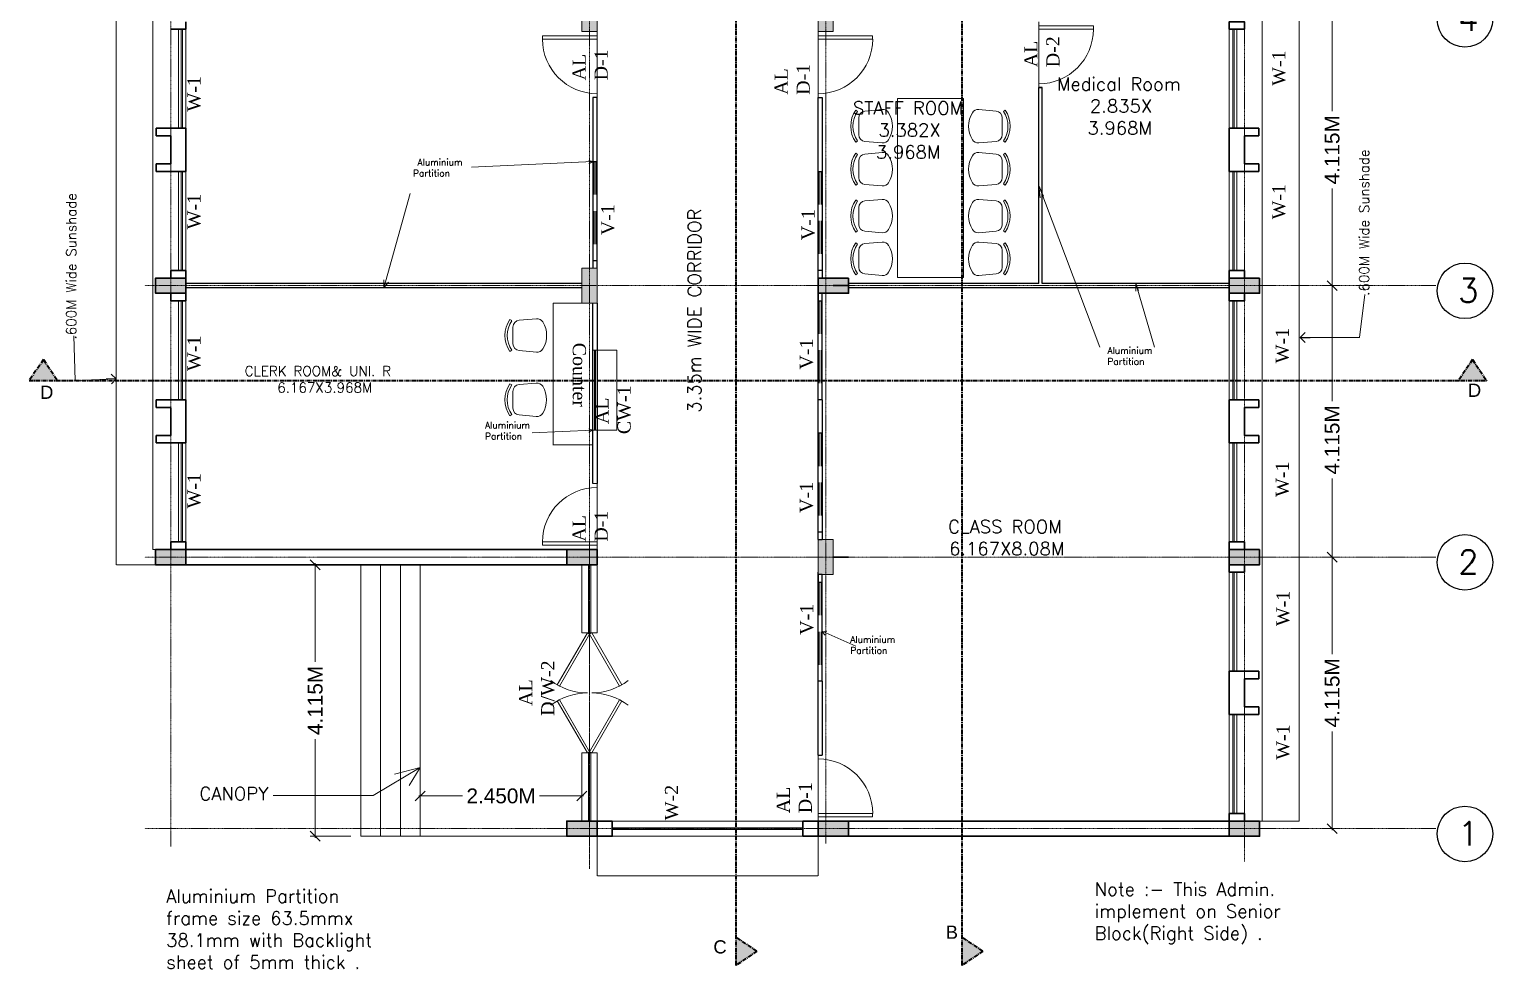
# Model space of a CAD drawing. Header units: metres. Extents: x 1545540 to 2027037, y 435419 to 693806.
# Drawn here: x 1741200 to 1763378, y 451425 to 465663 of the extents above; entities that cross this region are included whole.
import ezdxf

# ---------------------------------------------------------------- set-up
doc = ezdxf.new("R2010")
doc.units = ezdxf.units.M
doc.header["$LTSCALE"] = 1000
doc.header["$PDMODE"] = 35
for name, pattern in [('CENTER', [2, 1.25, -0.25, 0.25, -0.25]), ('DASHED', [0.75, 0.5, -0.25]), ('DASHED2', [0.375, 0.25, -0.125])]:
    doc.linetypes.add(name, pattern=pattern)
doc.layers.get('Defpoints').update_dxf_attribs({"lineweight": 18})
for name, color, linetype, lineweight in [('- WALL', 7, 'Continuous', 30), ('Aluminium frame', 132, 'Continuous', 25), ('Col-Hatch', 9, 'Continuous', 13), ('coloum hatch', 254, 'Continuous', 9), ('Column', 252, 'Continuous', 30), ('dim.1', 6, 'Continuous', 18), ('Door', 54, 'Continuous', 13), ('elevation', 1, 'Continuous', 13), ('Furniture', 13, 'Continuous', 13), ('grid', 21, 'CENTER', 15), ('Grid Line', 9, 'CENTER', 18), ('gride dimen', 3, 'Continuous', 13), ('Pool', 140, 'Continuous', 15), ('PROJ.', 30, 'DASHED2', 13), ('Section Line', 135, 'CENTER', 35), ('Stair', 2, 'Continuous', 15), ('Text-1', 240, 'Continuous', 15), ('Text-2', 122, 'Continuous', 25), ('Text-Grid', 1, 'Continuous', 25), ('Ventilator', 6, 'DASHED', 18), ('Wall', 7, 'Continuous', 30), ('Window', 150, 'Continuous', 15), ('Window-Wall', 7, 'Continuous', 18)]:
    doc.layers.add(name, color=color, linetype=linetype, lineweight=lineweight)
doc.layers.add('text', color=7, linetype='Continuous')
doc.styles.add('dim-stylus bt', font='arial.ttf')
doc.styles.add('L120', font='simplex.shx', dxfattribs={"height": 1})
doc.styles.add('style1', font='')
doc.styles.get('style1').set_extended_font_data('Century Gothic')
doc.dimstyles.new('1      100 (big)', dxfattribs={"dimscale": 75, "dimtxt": 5, "dimasz": 3.5, "dimexe": 1.5, "dimexo": 2, "dimgap": 1, "dimtad": 0, "dimdec": 3, "dimlfac": 0.001, "dimzin": 0, "dimdsep": 46, "dimtxsty": 'dim-stylus bt', "dimblk": 'OBLIQUE', "dimcen": 0, "dimdle": 0.6, "dimclrd": 256, "dimclre": 7, "dimclrt": 256, "dimadec": 0, "dimazin": 0, "dimtfac": 0.7, "dimtdec": 3, "dimtofl": 0, "dimtmove": 1, "dimatfit": 3, "dimldrblk": 'OPEN90', "dimfxl": 0, "dimtolj": 1, "dimtzin": 0, "dimlwd": 15, "dimlwe": 15, "dimarcsym": 0})

# ---------------------------------------------------------------- blocks, each defined once
blk = doc.blocks.new('_Oblique')
at = {"color": 0, "linetype": 'ByBlock', "lineweight": -2}
blk.add_line((-0.5, -0.5), (0.5, 0.5), dxfattribs=at)
blk = doc.blocks.new('*D309')
at = {"layer": 'Defpoints', "color": 0, "ltscale": 0.05, "transparency": 16777216}
for p in [(1760945, 457663), (1760945, 457663), (1760945, 453548)]:
    blk.add_point(p, dxfattribs=at)
at = {"layer": 'gride dimen', "color": 7, "lineweight": 15, "ltscale": 0.05, "transparency": 16777216}
for p, q in [((1760795, 457663), (1760870, 457663)), ((1760795, 453548), (1760870, 453548))]:
    blk.add_line(p, q, dxfattribs=at)
at = {"layer": 'gride dimen', "lineweight": 15, "ltscale": 0.05, "transparency": 16777216}
for p, q in [((1760945, 457686), (1760945, 456191)), ((1760945, 453526), (1760945, 455020))]:
    blk.add_line(p, q, dxfattribs=at)
at = {"layer": 'gride dimen', "lineweight": 15, "ltscale": 0.05, "transparency": 16777216, "xscale": 150, "yscale": 150, "zscale": 150}
for p, rotation in [((1760945, 457663), 90), ((1760945, 453548), 270)]:
    blk.add_blockref('_Oblique', p, dxfattribs=dict(at, rotation=rotation))
at = {"layer": 'gride dimen', "ltscale": 0.05, "transparency": 16777216, "insert": (1760945, 455606), "char_height": 225, "attachment_point": 5, "rotation": 90, "style": 'dim-stylus bt'}
blk.add_mtext('\\A1;4.115M', dxfattribs=at)
blk = doc.blocks.new('_Open90')
at = {"color": 0, "linetype": 'ByBlock', "lineweight": -2}
for p, q in [((0, 0), (-1, 0)), ((-0.5, 0.5), (0, 0)), ((0, 0), (-0.5, -0.5))]:
    blk.add_line(p, q, dxfattribs=at)
blk = doc.blocks.new('*D310')
at = {"layer": 'Defpoints', "color": 0, "ltscale": 0.05, "transparency": 16777216}
for p in [(1760945, 461778), (1760945, 461778), (1760945, 457663)]:
    blk.add_point(p, dxfattribs=at)
at = {"layer": 'gride dimen', "color": 7, "lineweight": 15, "ltscale": 0.05, "transparency": 16777216}
for p, q in [((1760795, 461778), (1760870, 461778)), ((1760795, 457663), (1760870, 457663))]:
    blk.add_line(p, q, dxfattribs=at)
at = {"layer": 'gride dimen', "lineweight": 15, "ltscale": 0.05, "transparency": 16777216}
for p, q in [((1760945, 461801), (1760945, 460025)), ((1760945, 457641), (1760945, 458854))]:
    blk.add_line(p, q, dxfattribs=at)
at = {"layer": 'gride dimen', "lineweight": 15, "ltscale": 0.05, "transparency": 16777216, "xscale": 150, "yscale": 150, "zscale": 150}
for p, rotation in [((1760945, 461778), 90), ((1760945, 457663), 270)]:
    blk.add_blockref('_Oblique', p, dxfattribs=dict(at, rotation=rotation))
at = {"layer": 'gride dimen', "ltscale": 0.05, "transparency": 16777216, "insert": (1760945, 459440), "char_height": 225, "attachment_point": 5, "rotation": 90, "style": 'dim-stylus bt'}
blk.add_mtext('\\A1;4.115M', dxfattribs=at)
blk = doc.blocks.new('*D311')
at = {"layer": 'Defpoints', "color": 0, "ltscale": 0.05, "transparency": 16777216}
for p in [(1760945, 465893), (1760945, 465893), (1760945, 461778)]:
    blk.add_point(p, dxfattribs=at)
at = {"layer": 'gride dimen', "color": 7, "lineweight": 15, "ltscale": 0.05, "transparency": 16777216}
for p, q in [((1760795, 465893), (1760870, 465893)), ((1760795, 461778), (1760870, 461778))]:
    blk.add_line(p, q, dxfattribs=at)
at = {"layer": 'gride dimen', "lineweight": 15, "ltscale": 0.05, "transparency": 16777216}
for p, q in [((1760945, 465916), (1760945, 464421)), ((1760945, 461756), (1760945, 463250))]:
    blk.add_line(p, q, dxfattribs=at)
at = {"layer": 'gride dimen', "lineweight": 15, "ltscale": 0.05, "transparency": 16777216, "xscale": 150, "yscale": 150, "zscale": 150}
for p, rotation in [((1760945, 465893), 90), ((1760945, 461778), 270)]:
    blk.add_blockref('_Oblique', p, dxfattribs=dict(at, rotation=rotation))
at = {"layer": 'gride dimen', "ltscale": 0.05, "transparency": 16777216, "insert": (1760945, 463836), "char_height": 225, "attachment_point": 5, "rotation": 90, "style": 'dim-stylus bt'}
blk.add_mtext('\\A1;4.115M', dxfattribs=at)
blk = doc.blocks.new('CC')
at = {"layer": 'Col-Hatch', "ltscale": 0.05}
blk.add_hatch(color=256, dxfattribs=at).paths.add_polyline_path([(4078.606, 341.328), (4078.606, 341.098), (4079.066, 341.098), (4079.066, 341.328)])
at = {"layer": 'Column'}
blk.add_lwpolyline([(4078.606, 341.328), (4079.066, 341.328), (4079.066, 341.098), (4078.606, 341.098)], close=True, dxfattribs=at)
blk = doc.blocks.new('Door - Left Hung 36 in.')
blk.add_lwpolyline([(0.75, -1.3), (0, 0), (31.18, 18), (31.93, 16.7)], close=True)
blk.add_arc((0, 0), 36, 0, 37.31013)
blk = doc.blocks.new('gd')
at = {"layer": 'Door', "ltscale": 0.05}
blk.add_line((526.222, -408.628), (526.222, -407.428), dxfattribs=at)
blk.add_lwpolyline([(526.222, -408.551), (525.231, -408.551), (525.231, -408.491), (526.222, -408.491), (526.222, -408.551)], dxfattribs=at)
blk.add_arc((526.222, -408.491), 0.992, 90, 180, dxfattribs=at)
blk = doc.blocks.new('DFG')
at = {"layer": 'Col-Hatch', "ltscale": 0.05}
blk.add_hatch(color=256, dxfattribs=at).paths.add_polyline_path([(3557.561, -332.074), (3557.561, -332.304), (3557.031, -332.304), (3557.031, -332.074)])
blk.add_lwpolyline([(3557.561, -332.074), (3557.561, -332.304), (3557.031, -332.304), (3557.031, -332.074), (3557.561, -332.074)], dxfattribs=at)
blk = doc.blocks.new('*D313')
at = {"layer": 'Defpoints', "color": 0, "ltscale": 0.05, "transparency": 16777216}
for p in [(1747125, 454043), (1747125, 453663), (1749575, 453663)]:
    blk.add_point(p, dxfattribs=at)
at = {"layer": 'gride dimen', "lineweight": 15, "ltscale": 0.05, "transparency": 16777216}
for p, q in [((1747103, 454043), (1747768, 454043)), ((1749598, 454043), (1748933, 454043))]:
    blk.add_line(p, q, dxfattribs=at)
at = {"layer": 'gride dimen', "color": 7, "lineweight": 15, "ltscale": 0.05, "transparency": 16777216}
for p, q in [((1747125, 453813), (1747125, 454118)), ((1749575, 453813), (1749575, 454118))]:
    blk.add_line(p, q, dxfattribs=at)
at = {"layer": 'gride dimen', "lineweight": 15, "ltscale": 0.05, "transparency": 16777216, "xscale": 150, "yscale": 150, "zscale": 150, "rotation": 180}
blk.add_blockref('_Oblique', (1747125, 454043), dxfattribs=at)
at = {"layer": 'gride dimen', "lineweight": 15, "ltscale": 0.05, "transparency": 16777216, "xscale": 150, "yscale": 150, "zscale": 150}
blk.add_blockref('_Oblique', (1749575, 454043), dxfattribs=at)
at = {"layer": 'gride dimen', "ltscale": 0.05, "transparency": 16777216, "insert": (1748350, 454043), "char_height": 225, "attachment_point": 5, "style": 'dim-stylus bt'}
blk.add_mtext('\\A1;2.450M', dxfattribs=at)
blk = doc.blocks.new('*D314')
at = {"layer": 'Defpoints', "color": 0, "ltscale": 0.05, "transparency": 16777216}
for p in [(1745534, 457548), (1746225, 457548), (1746225, 453433)]:
    blk.add_point(p, dxfattribs=at)
at = {"layer": 'gride dimen', "color": 7, "lineweight": 15, "ltscale": 0.05, "transparency": 16777216}
for p, q in [((1746075, 457548), (1745459, 457548)), ((1746075, 453433), (1745459, 453433))]:
    blk.add_line(p, q, dxfattribs=at)
at = {"layer": 'gride dimen', "lineweight": 15, "ltscale": 0.05, "transparency": 16777216}
for p, q in [((1745534, 457571), (1745534, 456076)), ((1745534, 453411), (1745534, 454905))]:
    blk.add_line(p, q, dxfattribs=at)
at = {"layer": 'gride dimen', "lineweight": 15, "ltscale": 0.05, "transparency": 16777216, "xscale": 150, "yscale": 150, "zscale": 150}
for p, rotation in [((1745534, 457548), 90), ((1745534, 453433), 270)]:
    blk.add_blockref('_Oblique', p, dxfattribs=dict(at, rotation=rotation))
at = {"layer": 'gride dimen', "ltscale": 0.05, "transparency": 16777216, "insert": (1745534, 455491), "char_height": 225, "attachment_point": 5, "rotation": 90, "style": 'dim-stylus bt'}
blk.add_mtext('\\A1;4.115M', dxfattribs=at)
blk = doc.blocks.new('chair1')
for p, q in [((527, 224), (556, 243)), ((527, -224), (556, -243))]:
    blk.add_line(p, q)
blk.add_lwpolyline([(58, 204, -0.283804), (155, 253), (416, 230, -0.389031), (510, 127), (510, -127, -0.389031), (416, -230), (155, -253, -0.283804), (58, -204)], format="xyb")
for centre, radius, start, end in [((201, 0), 396, 325.6197, 34.3803), ((201, 0), 430, 325.6197, 34.3803), ((390, 0), 390, 148.3892, 211.6108)]:
    blk.add_arc(centre, radius, start, end)

msp = doc.modelspace()

# ---------------------------------------------------------------- hatches: boundary and pattern name
at = {"layer": 'Section Line', "ltscale": 0.05}
for points in [[(1741200.2362, 460340.1486), (1741627.4149, 460340.0695), (1741413.8841, 460656.0764)], [(1762858.2335, 460340.1486), (1763285.4122, 460340.0695), (1763071.8813, 460656.0764)], [(1751911.47, 451476.4092), (1751911.47, 451903.588), (1752227.4373, 451689.9986)], [(1755336.62, 451476.4092), (1755336.62, 451903.588), (1755652.5874, 451689.9986)]]:
    msp.add_hatch(color=256, dxfattribs=at).paths.add_polyline_path(points)

# ---------------------------------------------------------------- linework, layer by layer
at = {"layer": '- WALL'}
for p, q in [((1743575.3177, 465778.0918), (1743575.3177, 465663.0918)), ((1743575.3177, 465663.0918), (1743345.3177, 465663.0918)), ((1743575.3177, 464163.0918), (1743125.3177, 464163.0918)), ((1743125.3177, 464048.0918), (1743125.3177, 464163.0918)), ((1743345.3177, 464048.0918), (1743125.3177, 464048.0918)), ((1743345.3177, 464048.0918), (1743345.3177, 463623.0918)), ((1743575.3177, 464163.0918), (1743575.3177, 463508.0918)), ((1759385.3177, 463508.0918), (1759385.3177, 464163.0918)), ((1759835.3177, 464163.0918), (1759385.3177, 464163.0918)), ((1759615.3177, 463623.0918), (1759615.3177, 464048.0918)), ((1759835.3177, 464048.0918), (1759615.3177, 464048.0918)), ((1759835.3177, 464048.0918), (1759835.3177, 464163.0918)), ((1743125.3177, 463623.0918), (1743345.3177, 463623.0918)), ((1743125.3177, 463508.0918), (1743125.3177, 463623.0918)), ((1759615.3177, 463623.0918), (1759835.3177, 463623.0918)), ((1759835.3177, 463508.0918), (1759835.3177, 463623.0918)), ((1743125.3177, 463508.0918), (1743575.3177, 463508.0918)), ((1759385.3177, 463508.0918), (1759835.3177, 463508.0918)), ((1743345.3177, 462008.0918), (1743345.3177, 461893.0918)), ((1743345.3177, 462008.0918), (1743575.3177, 462008.0918)), ((1743575.3177, 462008.0918), (1743575.3177, 461893.0918)), ((1753615.3177, 461893.0917), (1753385.3177, 461893.0917)), ((1753615.3177, 461778.0918), (1753385.3177, 461778.0918)), ((1743345.3177, 461663.0918), (1743345.3177, 461548.0918)), ((1743575.3177, 461548.0918), (1743345.3177, 461548.0918)), ((1743575.3177, 461663.0918), (1743575.3177, 461548.0918)), ((1759385.3177, 461663.0918), (1759385.3177, 461548.0918)), ((1759385.3177, 461548.0918), (1759615.3177, 461548.0918)), ((1759615.3177, 461663.0918), (1759615.3177, 461548.0918)), ((1743575.3177, 460048.0918), (1743125.3177, 460048.0918)), ((1743125.3177, 459933.0918), (1743125.3177, 460048.0918)), ((1743575.3177, 460048.0918), (1743575.3177, 459393.0918)), ((1759385.3177, 460048.0918), (1759385.3177, 459393.0918)), ((1759385.3177, 460048.0918), (1759835.3177, 460048.0918)), ((1759835.3177, 459933.0918), (1759835.3177, 460048.0918)), ((1743345.3177, 459933.0918), (1743125.3177, 459933.0918)), ((1743345.3177, 459933.0918), (1743345.3177, 459508.0918)), ((1759615.3177, 459933.0918), (1759615.3177, 459508.0918)), ((1759615.3177, 459933.0918), (1759835.3177, 459933.0918)), ((1743125.3177, 459508.0918), (1743345.3177, 459508.0918)), ((1743125.3177, 459393.0918), (1743125.3177, 459508.0918)), ((1743125.3177, 459393.0918), (1743575.3177, 459393.0918)), ((1759835.3177, 459393.0918), (1759385.3177, 459393.0918)), ((1759835.3177, 459508.0918), (1759615.3177, 459508.0918)), ((1759835.3177, 459393.0918), (1759835.3177, 459508.0918)), ((1743345.3177, 457893.0918), (1743345.3177, 457778.0918)), ((1743345.3177, 457893.0918), (1743575.3177, 457893.0918)), ((1743575.3177, 457893.0918), (1743575.3177, 457778.0918)), ((1743575.3177, 457778.0918), (1749575.3177, 457778.0918)), ((1759385.3177, 457893.0918), (1759385.3177, 457778.0918)), ((1759615.3177, 457893.0918), (1759385.3177, 457893.0918)), ((1759615.3177, 457893.0918), (1759615.3177, 457778.0918)), ((1743575.3177, 457548.0918), (1749575.3177, 457548.0918)), ((1753615.3177, 457663.0918), (1753385.3177, 457663.0918)), ((1759385.3177, 457433.0918), (1759385.3177, 457548.0918)), ((1759615.3177, 457433.0918), (1759615.3177, 457548.0918)), ((1759615.3177, 457433.0918), (1759385.3177, 457433.0918)), ((1759385.3177, 455278.0918), (1759385.3177, 455933.0918)), ((1759835.3177, 455933.0918), (1759385.3177, 455933.0918)), ((1759615.3177, 455393.0918), (1759615.3177, 455818.0918)), ((1759835.3177, 455818.0918), (1759615.3177, 455818.0918)), ((1759835.3177, 455933.0918), (1759835.3177, 455818.0918)), ((1759615.3177, 455393.0918), (1759835.3177, 455393.0918)), ((1759835.3177, 455393.0918), (1759835.3177, 455278.0918)), ((1759385.3177, 455278.0918), (1759835.3177, 455278.0918)), ((1759385.3177, 453778.0918), (1759615.3177, 453778.0918)), ((1759385.3177, 453778.0918), (1759385.3177, 453663.0918)), ((1749805.3177, 453663.0918), (1749805.3177, 453433.0918)), ((1753155.3177, 453663.0918), (1753155.3177, 453433.0918)), ((1753155.3177, 453663.0918), (1753385.3177, 453663.0918)), ((1753155.3177, 453433.0918), (1753385.3177, 453433.0918))]:
    msp.add_line(p, q, dxfattribs=at)
at = {"layer": '- WALL', "ltscale": 0.05}
for p, q in [((1759615.3177, 453778.0918), (1759615.3177, 453663.0918)), ((1759385.3177, 453663.0917), (1753385.3177, 453663.0917)), ((1759385.3177, 453433.0918), (1753385.3177, 453433.0918))]:
    msp.add_line(p, q, dxfattribs=at)
at = {"layer": '- WALL'}
for points in [[(1759615.3177, 465663.0918), (1759385.3177, 465663.0918), (1759385.3177, 465778.0918), (1759615.3177, 465778.0918)], [(1759615.3177, 462008.0918), (1759385.3177, 462008.0918), (1759385.3177, 461893.0918), (1759615.3177, 461893.0918)], [(1750035.3177, 453663.0918), (1749805.3177, 453663.0918), (1749805.3177, 453433.0918), (1750035.3177, 453433.0918)], [(1752925.3177, 453663.0918), (1753155.3177, 453663.0918), (1753155.3177, 453433.0918), (1752925.3177, 453433.0918)]]:
    msp.add_lwpolyline(points, close=True, dxfattribs=at)
at = {"layer": 'Aluminium frame', "ltscale": 0.05}
for p, q in [((1756500.3177, 461809.8418), (1756500.3177, 464778.0918)), ((1756550.3177, 461809.8418), (1756550.3177, 464778.0918)), ((1749741.9177, 464628.0918), (1749741.9177, 462043.0917)), ((1749805.3177, 464628.0918), (1749741.9177, 464628.0918)), ((1749805.3177, 462043.0917), (1749805.3177, 464628.0918)), ((1753155.3177, 461893.0918), (1753155.3177, 464628.0918)), ((1753155.3177, 464628.0918), (1753218.7177, 464628.0918)), ((1753218.7177, 464628.0918), (1753218.7177, 461893.0918)), ((1749741.9177, 463658.0917), (1749805.3177, 463658.0917)), ((1753155.3177, 463508.0918), (1753218.7177, 463508.0918)), ((1749741.9177, 462158.0917), (1749805.3177, 462158.0917)), ((1753218.7177, 462008.0918), (1753155.3177, 462008.0918)), ((1749575.3177, 461809.8417), (1743575.3177, 461809.8417)), ((1756500.3177, 461809.8418), (1753615.3177, 461809.8418)), ((1759385.3177, 461809.8418), (1756550.3177, 461809.8418)), ((1749575.3177, 461746.3417), (1743575.3177, 461746.3417)), ((1753155.3177, 457928.0918), (1753155.3177, 461698.0918)), ((1753218.7177, 460048.0918), (1753218.7177, 461548.0918)), ((1759385.3177, 461746.3418), (1753615.3177, 461746.3418)), ((1749741.9177, 458778.0918), (1749741.9177, 461513.1108)), ((1749805.3177, 461513.1108), (1749805.3177, 458778.1108)), ((1753218.7177, 460048.0918), (1753155.3177, 460048.0918)), ((1753218.7177, 460048.0918), (1753218.7177, 457928.0918)), ((1753218.7177, 459543.0918), (1753155.3177, 459543.0918)), ((1753218.7177, 458043.0918), (1753155.3177, 458043.0918)), ((1753155.3177, 457928.0918), (1753218.7177, 457928.0918)), ((1753155.3177, 454663.0918), (1753155.3177, 457433.0918)), ((1753218.7177, 455783.0918), (1753218.7177, 457283.0918)), ((1753218.7177, 455783.0918), (1753155.3177, 455783.0918)), ((1753218.7177, 455783.0918), (1753218.7177, 454663.0918)), ((1753155.3177, 454663.0918), (1753218.7177, 454663.0918))]:
    msp.add_line(p, q, dxfattribs=at)
for points in [[(1753155.3177, 461548.0918), (1753218.7177, 461548.0918), (1753218.7177, 461663.0918), (1753155.3177, 461663.0918)], [(1753155.3177, 457283.0918), (1753218.7177, 457283.0918), (1753218.7177, 457398.0918), (1753155.3177, 457398.0918)]]:
    msp.add_lwpolyline(points, close=True, dxfattribs=at)
at = {"layer": 'dim.1', "ltscale": 0.05}
for p, q in [((1749741.9177, 463658.0917), (1747899.7083, 463570.8254)), ((1749677.8671, 463676.0161), (1749741.9177, 463658.0917)), ((1749741.9177, 463658.0917), (1749682.4106, 463626.0898)), ((1746575.3177, 461746.3417), (1746970.2821, 463173.9157)), ((1756500.3177, 463293.9668), (1757425.0666, 460844.8433)), ((1756500.3177, 463293.9668), (1756522.095, 463106.181)), ((1756500.3177, 463293.9668), (1756570.4743, 463136.1682)), ((1746575.3177, 461746.3417), (1746575.3177, 461866.5235)), ((1746575.3177, 461746.3417), (1746642.823, 461831.7927)), ((1757967.8177, 461809.8418), (1758254.5328, 460844.8433)), ((1757967.8177, 461809.8418), (1757967.8177, 461693.3346)), ((1757967.8177, 461809.8418), (1758009.3836, 461706.3096)), ((1749741.9177, 459587.9842), (1748820.813, 459544.351)), ((1749677.8671, 459605.9085), (1749741.9177, 459587.9842)), ((1749741.9177, 459587.9842), (1749682.4106, 459555.9822)), ((1753218.7177, 456533.0918), (1753288.4807, 456539.8051)), ((1753218.7177, 456533.0918), (1753263.2359, 456480.6291)), ((1753224.526, 456533.6507), (1753727.2283, 456315.7522)), ((1747125.3177, 454477.3049), (1746410.0906, 454052.4533)), ((1747125.3177, 454477.3049), (1746735.7799, 454375.0158)), ((1747125.3177, 454477.3049), (1746957.4351, 454200.6249)), ((1746410.0906, 454052.4533), (1744894.3694, 454052.4533))]:
    msp.add_line(p, q, dxfattribs=at)
at = {"layer": 'elevation', "ltscale": 0.05}
msp.add_line((1753155.3177, 461548.0918), (1753155.3177, 460048.0918), dxfattribs=at)
at = {"layer": 'Furniture', "ltscale": 10000}
for p, q in [((1749141.5731, 461513.1108), (1749141.5731, 459358.0032)), ((1749741.9177, 461513.1108), (1749141.5731, 461513.1108)), ((1749141.5731, 459364.4555), (1749741.5731, 459364.4555))]:
    msp.add_line(p, q, dxfattribs=at)
msp.add_lwpolyline([(1754357.6745, 461899.593), (1754357.6745, 464614.593), (1755357.6745, 464614.593), (1755357.6745, 461899.593)], close=True, dxfattribs=at)
at = {"layer": 'grid', "ltscale": 0.01}
for p, q in [((1743345.3177, 453279.8017), (1743345.3177, 472195.5308)), ((1759615.3177, 453049.8017), (1759615.3177, 472238.8088)), ((1749690.3177, 453324.6013), (1749690.3177, 472155.0259)), ((1753270.3177, 453324.6013), (1753270.3177, 472155.0259)), ((1762513.7866, 461778.0918), (1742952.7428, 461778.0918)), ((1762513.7866, 457663.0918), (1742952.7428, 457663.0918)), ((1762513.7866, 453548.0918), (1742952.7428, 453548.0918))]:
    msp.add_line(p, q, dxfattribs=at)
at = {"layer": 'Grid Line', "ltscale": 0.008}
msp.add_line((1749690.3177, 452939.6013), (1749690.3177, 457893.0918), dxfattribs=at)
at = {"layer": 'Pool', "ltscale": 0.05}
for p, q in [((1749804.9731, 460797.9842), (1749741.9177, 460797.9842)), ((1749804.9731, 460797.9842), (1750104.9731, 460797.9842)), ((1750104.9731, 460797.9842), (1750104.9731, 459587.9842)), ((1749741.9177, 459587.9842), (1749804.9731, 459587.9842)), ((1749804.9731, 459587.9842), (1750104.9731, 459587.9842))]:
    msp.add_line(p, q, dxfattribs=at)
at = {"layer": 'PROJ.', "ltscale": 0.01}
for p, q in [((1760445.3177, 470393.0918), (1760445.3177, 453663.0918)), ((1742515.3177, 457548.0918), (1742515.3177, 470123.0918)), ((1743115.3177, 457548.0918), (1742515.3177, 457548.0918)), ((1747125.3177, 457548.0918), (1747125.3177, 453433.0918)), ((1759845.3177, 453663.0918), (1760445.3177, 453663.0918)), ((1747125.3177, 453433.0918), (1749345.3177, 453433.0918)), ((1749805.3177, 453433.0918), (1749805.3177, 452833.0917)), ((1753155.3177, 452833.0917), (1753155.3177, 453433.0918)), ((1749805.3177, 452833.0917), (1753155.3177, 452833.0917))]:
    msp.add_line(p, q, dxfattribs=at)
at = {"layer": 'Section Line', "ltscale": 0.05}
for p, q in [((1751911.47, 451476.4092), (1751911.47, 471701.9882)), ((1755336.62, 451476.4092), (1755336.62, 471701.9882)), ((1741413.8841, 460656.0764), (1741200.2362, 460340.1486)), ((1741413.8841, 460656.0764), (1741627.4149, 460340.0695)), ((1763071.8813, 460656.0764), (1762858.2335, 460340.1486)), ((1763071.8813, 460656.0764), (1763285.4122, 460340.0695)), ((1741200.2362, 460340.1486), (1763285.4122, 460340.0695)), ((1752227.4373, 451689.9986), (1751911.47, 451903.588)), ((1755652.5874, 451689.9986), (1755336.62, 451903.588)), ((1752227.4373, 451689.9986), (1751911.47, 451476.4092)), ((1755652.5874, 451689.9986), (1755336.62, 451476.4092))]:
    msp.add_line(p, q, dxfattribs=at)
at = {"layer": 'Stair', "ltscale": 0.05}
msp.add_line((1749805.3177, 458778.0918), (1749741.9177, 458778.0918), dxfattribs=at)
at = {"layer": 'Stair'}
for p, q in [((1746225.3177, 457548.0918), (1746225.3177, 453433.0918)), ((1746525.3177, 457548.0918), (1746525.3177, 453433.0918)), ((1746825.3177, 457548.0918), (1746825.3177, 453433.0918)), ((1747125.3177, 453433.0918), (1746225.3177, 453433.0918))]:
    msp.add_line(p, q, dxfattribs=at)
at = {"layer": 'Text-Grid'}
for centre in [(1762957.3264, 465813.3559), (1762957.3264, 461698.3559), (1762957.3264, 457583.3559), (1762957.3264, 453468.3559)]:
    msp.add_circle(centre, 421.0118, dxfattribs=at)
at = {"layer": 'Ventilator'}
for p, q in [((1749759.1177, 463658.0917), (1749759.1177, 462158.0917)), ((1749788.1177, 463658.0917), (1749788.1177, 462158.0917)), ((1753172.5177, 463508.0918), (1753172.5177, 462008.0918)), ((1753201.5177, 463508.0918), (1753201.5177, 462008.0918)), ((1753172.5177, 461548.0918), (1753172.5177, 460048.0918)), ((1753201.5177, 461548.0918), (1753201.5177, 460048.0918)), ((1753172.5177, 459543.0918), (1753172.5177, 458043.0918)), ((1753201.5177, 459543.0918), (1753201.5177, 458043.0918)), ((1753172.5177, 457283.0918), (1753172.5177, 455783.0918)), ((1753201.5177, 457283.0918), (1753201.5177, 455783.0918))]:
    msp.add_line(p, q, dxfattribs=at)
at = {"layer": 'Wall', "ltscale": 0.05}
for p, q in [((1756500.3177, 464778.0918), (1756550.3177, 464778.0918)), ((1759385.3177, 461778.0918), (1759385.3177, 461778.0918))]:
    msp.add_line(p, q, dxfattribs=at)
at = {"layer": 'Window', "ltscale": 0.05}
for p, q in [((1743499.7326, 465663.0918), (1743499.7326, 464163.0918)), ((1743522.2799, 465663.0918), (1743522.2799, 464163.0918)), ((1759438.3556, 465663.0918), (1759438.3556, 464163.0918)), ((1759460.9028, 465663.0918), (1759460.9028, 464163.0918)), ((1743499.7326, 462008.0918), (1743499.7326, 463508.0918)), ((1743522.2799, 462008.0918), (1743522.2799, 463508.0918)), ((1759438.3556, 462008.0918), (1759438.3556, 463508.0918)), ((1759460.9028, 462008.0918), (1759460.9028, 463508.0918)), ((1743499.7326, 461548.0918), (1743499.7326, 460048.0918)), ((1743522.2799, 461548.0918), (1743522.2799, 460048.0918)), ((1759438.3556, 461548.0918), (1759438.3556, 460048.0918)), ((1759460.9028, 461548.0918), (1759460.9028, 460048.0918)), ((1749765.4802, 460797.2889), (1749765.4802, 459587.2889)), ((1749783.4991, 460798.3318), (1749783.4991, 459588.3318)), ((1743499.7326, 457893.0918), (1743499.7326, 459393.0918)), ((1743522.2799, 457893.0918), (1743522.2799, 459393.0918)), ((1759438.3556, 457893.0918), (1759438.3556, 459393.0918)), ((1759460.9028, 457893.0918), (1759460.9028, 459393.0918)), ((1749575.3177, 457548.0918), (1749575.3177, 456515.5918)), ((1749674.6279, 457548.0918), (1749674.6279, 456515.5918)), ((1749708.6399, 457548.0918), (1749708.6399, 456515.5918)), ((1749805.3177, 457548.0918), (1749805.3177, 456515.5918)), ((1759438.3556, 457433.0918), (1759438.3556, 455933.0918)), ((1759460.9028, 457433.0918), (1759460.9028, 455933.0918)), ((1749575.3177, 456515.5918), (1749805.3177, 456515.5918)), ((1759438.3556, 453778.0918), (1759438.3556, 455278.0918)), ((1759460.9028, 453778.0918), (1759460.9028, 455278.0918)), ((1749575.3177, 454695.5918), (1749805.3177, 454695.5918)), ((1749575.3177, 453663.0918), (1749575.3177, 454695.5918)), ((1749674.6279, 453663.0918), (1749674.6279, 454695.5918)), ((1749708.6399, 453663.0918), (1749708.6399, 454695.5918)), ((1749805.3177, 453663.0918), (1749805.3177, 454695.5918)), ((1750035.3177, 453558.5364), (1752925.3177, 453558.5364)), ((1750035.3177, 453537.6471), (1752925.3177, 453537.6471))]:
    msp.add_line(p, q, dxfattribs=at)
at = {"layer": 'Window-Wall'}
for p, q in [((1759885.3177, 453663.0918), (1759885.3177, 470393.0918)), ((1743075.3177, 457778.0918), (1743075.3177, 470123.0918)), ((1743460.3177, 465663.0918), (1743460.3177, 464163.0918)), ((1743575.3177, 465663.0918), (1743575.3177, 464163.0918)), ((1759385.3177, 465663.0918), (1759385.3177, 464163.0918)), ((1759500.3177, 465663.0918), (1759500.3177, 464163.0918)), ((1743460.3177, 462008.0918), (1743460.3177, 463508.0918)), ((1743575.3177, 462008.0918), (1743575.3177, 463508.0918)), ((1759385.3177, 462008.0918), (1759385.3177, 463508.0918)), ((1759500.3177, 462008.0918), (1759500.3177, 463508.0918)), ((1743460.3177, 461548.0918), (1743460.3177, 460048.0918)), ((1743575.3177, 461548.0918), (1743575.3177, 460048.0918)), ((1753155.3177, 457928.0918), (1753155.3177, 461698.0918)), ((1753155.3177, 461548.0918), (1753155.3177, 460048.0918)), ((1759385.3177, 461548.0918), (1759385.3177, 460048.0918)), ((1759500.3177, 461548.0918), (1759500.3177, 460048.0918)), ((1749804.9731, 460797.9842), (1749804.9731, 459587.9842)), ((1743460.3177, 457893.0918), (1743460.3177, 459393.0918)), ((1743575.3177, 457893.0918), (1743575.3177, 459393.0918)), ((1759385.3177, 457893.0918), (1759385.3177, 459393.0918)), ((1759500.3177, 457893.0918), (1759500.3177, 459393.0918)), ((1743345.3177, 457778.0918), (1743075.3177, 457778.0918)), ((1747575.3177, 457663.0918), (1745575.3177, 457663.0918)), ((1753155.3177, 454663.0918), (1753155.3177, 457433.0918)), ((1759385.3177, 457433.0918), (1759385.3177, 455933.0918)), ((1759500.3177, 457433.0918), (1759500.3177, 455933.0918)), ((1759385.3177, 453778.0918), (1759385.3177, 455278.0918)), ((1759500.3177, 453778.0918), (1759500.3177, 455278.0918)), ((1750035.3177, 453663.0918), (1752925.3177, 453663.0918)), ((1759615.3177, 453663.0918), (1759885.3177, 453663.0918)), ((1750035.3177, 453433.0918), (1752925.3177, 453433.0918))]:
    msp.add_line(p, q, dxfattribs=at)

# ---------------------------------------------------------------- block references
at = {"layer": 'coloum hatch', "xscale": -999.9999999999208, "yscale": 999.9999999999208, "zscale": 999.9999999999208, "rotation": 90}
for p in [(1417501.4331, 4023189.2903), (1421081.4331, 4023189.2903), (1417501.4331, 4019074.2903), (1421081.4331, 4014959.2903)]:
    msp.add_blockref('DFG', p, dxfattribs=at)
at = {"layer": 'coloum hatch', "ltscale": 0.05, "xscale": -999.9999999999208, "yscale": 999.9999999999208, "zscale": 999.9999999999208}
for p in [(5822181.3376, 120564.9829), (5832221.3376, 120564.9829), (5838451.3376, 120564.9829), (5822181.3376, 116449.9829), (5828411.3376, 116449.9829), (5838451.3376, 116449.9829), (5828411.3376, 112334.9829), (5832221.3376, 112334.9829), (5838451.3376, 112334.9829)]:
    msp.add_blockref('CC', p, dxfattribs=at)
at = {"layer": 'Door'}
for name, p, xscale, yscale, zscale, rotation in [('gd', (2195018.8962, 125254.4764), 833.3333334975827, 833.3333334975827, 833.3333334975827, 180.0000000148826), ('gd', (1311286.74, 125104.4753), -833.3333334975827, 833.3333334975827, 833.3333334979401, 180.0000001181218), ('gd', (2191673.8962, 125104.4764), 833.3333334975827, 833.3333334975827, 833.3333334975827, 180.0000000148826), ('gd', (1311286.7392, 798301.7072), 833.3333334975827, 833.3333334975827, 833.3333334975827, 1.48826691e-08), ('Door - Left Hung 36 in.', (1749657.4809, 456515.5918), -25.27777777140527, 25.27777777868123, 25.27777777707628, 90), ('Door - Left Hung 36 in.', (1749723.1545, 456515.5918), 25.27777777140527, 25.27777777140527, 25.27777777140527, 270), ('Door - Left Hung 36 in.', (1749657.4809, 454695.5918), 25.27777777140527, 25.27777777140527, 25.27777777140527, 90), ('Door - Left Hung 36 in.', (1749723.1545, 454695.5918), -25.27777777140527, 25.27777777868123, 25.27777777707628, 270), ('gd', (2191673.8962, 794186.7072), -833.3333334975827, 833.3333334975827, 833.3333334979401, 359.9999999851173), ('gd', (2191673.8962, 794186.7072), -833.3333334975827, 833.3333334975827, 833.3333334979401, 359.9999999851173)]:
    msp.add_blockref(name, p, dxfattribs=dict(at, xscale=xscale, yscale=yscale, zscale=zscale, rotation=rotation))
at = {"layer": 'Furniture', "ltscale": 10000, "xscale": -1}
for p in [(1754280.2341, 464193.3726), (1754280.2341, 463541.9434), (1754280.2341, 462832.6262), (1754280.2341, 462184.3005), (1749040.6796, 461023.1756, 1.5464), (1749039.1766, 460048.2419, 2.5774)]:
    msp.add_blockref('chair1', p, dxfattribs=at)
at = {"layer": 'Furniture', "ltscale": 10000}
for p in [(1755435.1149, 464193.3726), (1755435.1149, 463541.9434), (1755435.1149, 462832.6262), (1755435.1149, 462184.3005)]:
    msp.add_blockref('chair1', p, dxfattribs=at)

# ---------------------------------------------------------------- texts
at = {"layer": 'Section Line', "ltscale": 0.05, "char_height": 200, "width": 26669.839277, "attachment_point": 1, "style": 'style1'}
for s, insert in [('{\\fArial|b0|i0|c0|p34;D}', (1741363.8881, 460261.644)), ('{\\fArial|b0|i0|c0|p34;D}', (1763001.8556, 460291.7415)), ('{\\fArial|b0|i0|c0|p34;B}', (1755088.3909, 452078.5071)), ('{\\fArial|b0|i0|c0|p34;C}', (1751567.6126, 451856.2918))]:
    msp.add_mtext(s, dxfattribs=dict(at, insert=insert))
at = {"layer": 'text', "attachment_point": 1, "style": 'L120'}
for s, insert, char_height, width, rotation in [('\\pi1168.4;{\\Fromans|c0;  Medical Room\\P\\pi1806.5; 2.835X\\P\\pi1906.5;3.968M}', (1755330.7051, 464933.7399), 200, 4832.064044, 0.00000001), ('\\pi1282.7;{\\Fromans|c0;  STAFF ROOM \\P\\pi1806.5; 3.382X\\P\\pi1906.5;3.968M}', (1752125.9042, 464568.8661), 200, 4832.064044, 0.00000001), ('{\\Fromans|c0;.600M Wide Sunshade}', (1761355.0163, 461623.0766), 150, 6841.770041, 90.00000001), ('\\A1;{\\Fromans|c0; \\H0.5x;Aluminium\\P Partition }', (1746946.8589, 463697.8395), 200, 4832.064044, 0.00000001), ('{\\Fromans|c0;.600M Wide Sunshade}', (1741761.4199, 460961.5122), 150, 6841.770041, 90.00000001), ('\\pi677.94;{\\Fromans|c0;3.35m WIDE CORRIDOR}', (1751181.172, 459172.7255), 200, 4832.064044, 90.00000001), ('\\pi1944.7;{\\fTimes New Roman|b0|i0|c0|p18;\\H2x;Counter\\H0.5x; }', (1749637.6914, 462856.6183), 100, 4832.064044, 270.00000001), ('\\A1;{\\Fromans|c0; Aluminium\\P Partition }', (1757471.5133, 460844.8433), 100, 4832.064044, 0.00000001), ('\\pi1151.7;{\\Fromans|c0;CLERK ROOM& UNI. R\\P\\pi1644.6;6.167X3.968M}', (1743313.1294, 460557.9681), 150, 4832.064044, 0.00000001), ('\\A1;{\\Fromans|c0; \\H0.5x;Aluminium\\P  Partition }', (1747970.2713, 459712.5821), 200, 4832.064044, 0.00000001), ('\\pi1468.4;{\\Fromans|c0;CLASS ROOM\\P\\pi1482.7;6.167X8.08M}', (1753656.8172, 458224.5453), 200, 4832.064044, 0.00000001), ('\\A1;{\\Fromans|c0; Aluminium\\P Partition }', (1753574.2175, 456465.3198), 100, 4832.064044, 0.00000001), ('\\pi86.572;{\\Fromans|c0;CANOPY }', (1743692.1077, 454178.3868), 200, 4832.064044, 0.00000001), ('\\A1;{\\Fromans|c0;Note :- This Admin. \\Pimplement on Senior Block(Right Side) . \\P }', (1757345.7858, 452730.4313), 200, 4832.064044, 0.00000001), ('\\A1;{\\Fromans|c0;Aluminium Partition\\Pframe size 63.5mmx\\P38.1mm with Backlight \\Psheet of 5mm thick .}', (1743274.5236, 452625.291), 200, 4832.064044, 0.00000001)]:
    msp.add_mtext(s, dxfattribs=dict(at, insert=insert, char_height=char_height, width=width, rotation=rotation))
at = {"layer": 'Text-1', "ltscale": 0.05, "char_height": 200, "width": 6841.770041, "attachment_point": 1, "rotation": 90.00000001, "style": 'L120'}
for s, insert in [('{\\fTimes New Roman|b0|i0|c0|p18;AL\\PD-1}', (1749433.2079, 464888.2054)), ('{\\fTimes New Roman|b0|i0|c0|p18;W-1}', (1760036.2782, 464805.6535)), ('{\\fTimes New Roman|b0|i0|c0|p18;  AL\\P  D-1}', (1752495.4274, 464518.7867)), ('{\\fTimes New Roman|b0|i0|c0|p18;W-1}', (1743596.0904, 464416.1308)), ('{\\fTimes New Roman|b0|i0|c0|p18;W-1}', (1743596.0904, 462631.2193)), ('{\\fTimes New Roman|b0|i0|c0|p18;W-1}', (1760036.2782, 462780.8293)), ('{\\fTimes New Roman|b0|i0|c0|p18;V-1}', (1749867.1284, 462541.6687)), ('{\\fTimes New Roman|b0|i0|c0|p18;V-1}', (1752903.0225, 462466.8678)), ('{\\fTimes New Roman|b0|i0|c0|p18;W-1}', (1760088.4869, 460600.5229)), ('{\\fTimes New Roman|b0|i0|c0|p18;W-1}', (1743596.0904, 460483.2003)), ('{\\fTimes New Roman|b0|i0|c0|p18;V-1}', (1752877.3744, 460506.8678)), ('{\\fTimes New Roman|b0|i0|c0|p18;  AL\\PCW-1}', (1749780.5417, 459527.8503)), ('{\\fTimes New Roman|b0|i0|c0|p18;W-1}', (1760088.4869, 458575.6987)), ('{\\fTimes New Roman|b0|i0|c0|p18;W-1}', (1743596.0904, 458400.8035)), ('{\\fTimes New Roman|b0|i0|c0|p18;V-1}', (1752877.3744, 458332.9759)), ('{\\fTimes New Roman|b0|i0|c0|p18;AL\\PD-1}', (1749433.2079, 457897.3309)), ('{\\fTimes New Roman|b0|i0|c0|p18;W-1}', (1760098.5377, 456616.7987)), ('{\\fTimes New Roman|b0|i0|c0|p18;V-1}', (1752881.6243, 456485.8578)), ('{\\fTimes New Roman|b0|i0|c0|p18;  AL\\PD/W-2}', (1748624.2203, 455258.3261)), ('{\\fTimes New Roman|b0|i0|c0|p18;W-1}', (1760098.5377, 454591.9744)), ('{\\fTimes New Roman|b0|i0|c0|p18;  AL\\P  D-1}', (1752526.3441, 453630.1621)), ('{\\fTimes New Roman|b0|i0|c0|p18;W-2}', (1750833.4234, 453674.9647))]:
    msp.add_mtext(s, dxfattribs=dict(at, insert=insert))
at = {"layer": 'Text-2', "ltscale": 0.05, "insert": (1756279.5114, 465086.7432), "char_height": 200, "width": 6841.770041, "attachment_point": 1, "rotation": 90.00000001, "style": 'L120'}
msp.add_mtext('{\\fTimes New Roman|b0|i0|c0|p18;AL\\PD-2}', dxfattribs=at)
at = {"layer": 'Text-Grid', "char_height": 360, "width": 4322.064044, "attachment_point": 1, "rotation": 0.00000001, "style": 'L120'}
for s, insert in [('4', (1762854.0671, 466000.058)), ('3', (1762854.0671, 461885.058)), ('2', (1762854.0671, 457770.058)), ('1', (1762854.0671, 453655.058))]:
    msp.add_mtext(s, dxfattribs=dict(at, insert=insert))

# ---------------------------------------------------------------- dimensions: what is measured, and where the dimension line sits
at = {"layer": 'gride dimen', "ltscale": 0.05}
for base, p1, p2, angle, picture, middle in [((1760945.2329, 465893.0918), (1760945.2329, 461778.0918), (1760945.2329, 465893.0918), 90, '*D311', (1760945.2329, 463835.5918)), ((1745533.7924, 457548.0918), (1746225.3177, 453433.0918), (1746225.3177, 457548.0918), 90, '*D314', (1745533.7924, 455490.5918)), ((1760945.2329, 457663.0918), (1760945.2329, 453548.0918), (1760945.2329, 457663.0918), 90, '*D309', (1760945.2329, 455605.5918)), ((1747125.3177, 454042.8726), (1749575.3177, 453663.0918), (1747125.3177, 453663.0918), 180, '*D313', (1748350.3177, 454042.8726))]:
    dim = msp.add_linear_dim(base=base, p1=p1, p2=p2, angle=angle, dimstyle='1      100 (big)', override={"dimtxt": 3, "dimasz": 2, "dimexe": 1, "dimpost": 'M\\X', "dimdle": 0.3}, dxfattribs=at)
    dim.commit()
    dim.dimension.update_dxf_attribs({"geometry": picture, "text_midpoint": middle})
dim = msp.add_linear_dim(base=(1760945.2329, 461778.0918), p1=(1760945.2329, 457663.0918), p2=(1760945.2329, 461778.0918), angle=90, dimstyle='1      100 (big)', override={"dimtxt": 3, "dimasz": 2, "dimexe": 1, "dimpost": 'M\\X', "dimdle": 0.3}, dxfattribs=at)
dim.commit()
dim.dimension.update_dxf_attribs({"geometry": '*D310', "text_midpoint": (1760945.2329, 459439.7721), "dimtype": 160})

# ---------------------------------------------------------------- leaders
for points in [[(1760460.3337, 460990.4472), (1761357.2114, 460990.4472), (1761440.7517, 461641.8341)], [(1742517.3619, 460365.857), (1741896.0399, 460340.1468), (1741876.134, 461017.2439)]]:
    msp.add_leader(points, dimstyle='1      100 (big)', override={"dimtxt": 3, "dimasz": 2, "dimexe": 1, "dimdle": 0.3}, dxfattribs=at)

doc.saveas('drawing.dxf')
